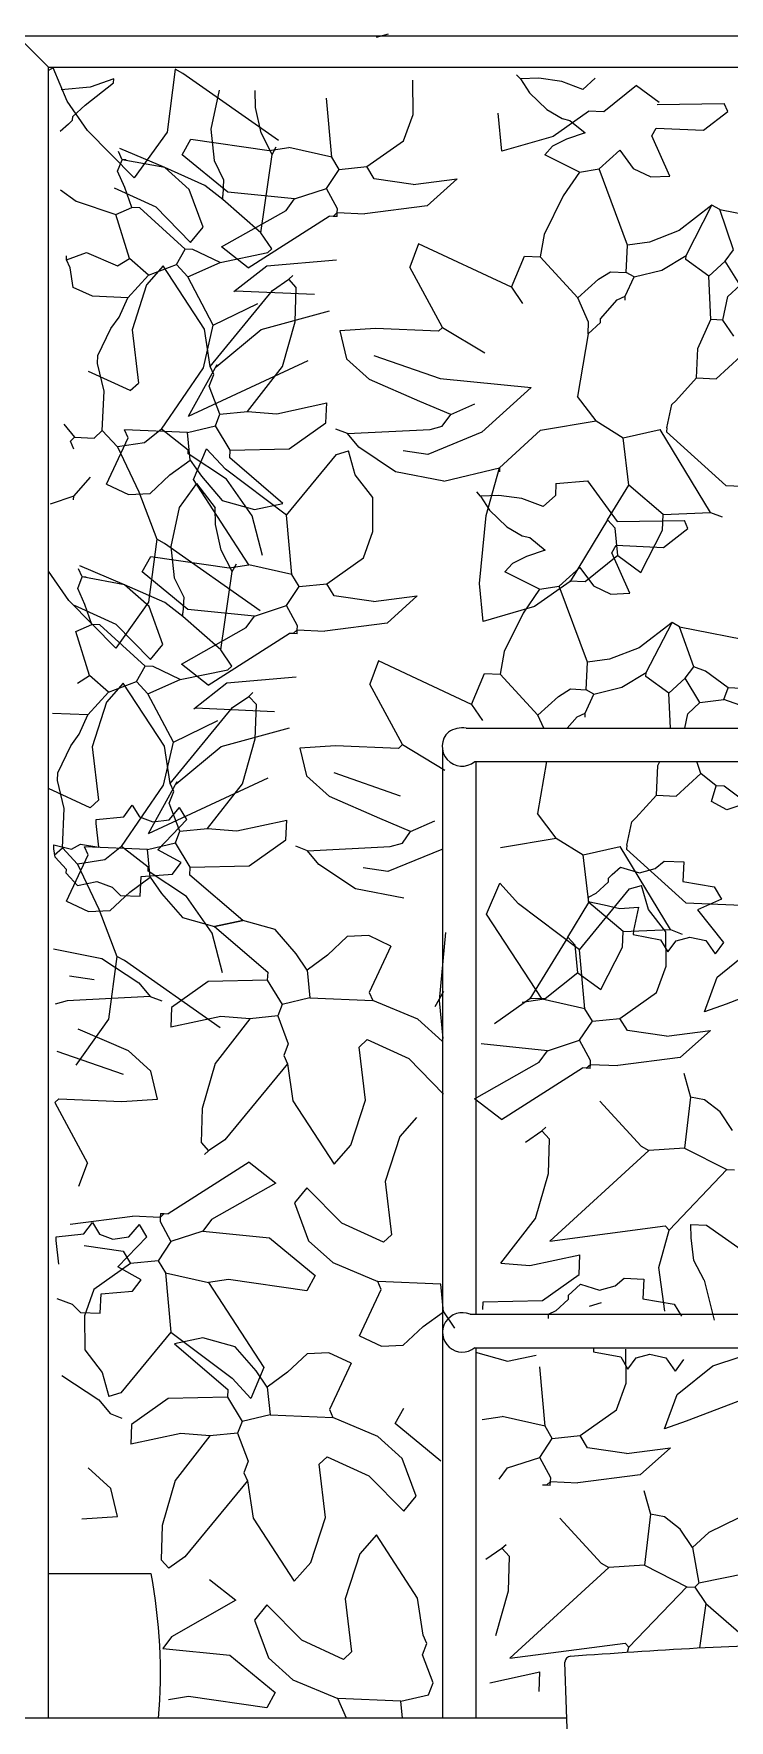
# Model space of a CAD drawing. Header units: centimetres. Extents: x 5667 to 17750, y 274 to 6203.
# Drawn here: x 5913.2 to 5969.6, y 5705.4 to 5842.3 of the extents above; entities that cross this region are included whole.
import ezdxf

# ---------------------------------------------------------------- set-up
doc = ezdxf.new("R2010")
doc.units = ezdxf.units.CM
doc.header["$MEASUREMENT"] = 0
for name, color, linetype, lineweight in [('A-DOOR-FULL', 4, 'Continuous', 9), ('A-FURN', 8, 'Continuous', 9), ('G-HEDGE', 104, 'Continuous', 9)]:
    doc.layers.add(name, color=color, linetype=linetype, lineweight=lineweight)

msp = doc.modelspace()

# ---------------------------------------------------------------- linework, layer by layer
at = {"layer": 'A-DOOR-FULL'}
for p, q in [((5827.72, 5842.1), (6027.72, 5842.1)), ((5914.38, 5839.55), (5911.83, 5842.1)), ((5914.38, 5705.57), (5914.38, 5839.55)), ((5914.38, 5839.55), (6025.17, 5839.55))]:
    msp.add_line(p, q, dxfattribs=at)
at = {"layer": 'A-FURN'}
for p, q in [((5948.24, 5785.91), (5993.63, 5785.91)), ((5943.09, 5784.58), (5946.52, 5782.51)), ((5946.32, 5784.22), (5946.32, 5705.57)), ((5948.95, 5783.2), (5993.63, 5783.2)), ((5949.02, 5783.2), (5949.02, 5738.36)), ((5948.56, 5738.36), (5993.63, 5738.36)), ((5948.95, 5735.64), (5993.63, 5735.64)), ((5949.02, 5735.64), (5949.02, 5705.57)), ((5956.72, 5696.52), (5956.26, 5710.11)), ((5956.41, 5705.57), (5907.26, 5705.57))]:
    msp.add_line(p, q, dxfattribs=at)
msp.add_lwpolyline([(5914.38, 5717.32), (5922.67, 5717.32, -0.06667), (5923.28, 5705.57)], format="xyb", dxfattribs=at)
for centre, radius, start, end in [((5947.9, 5784), 1.94, 79.6843, 124.328), ((5947.91, 5784.44), 1.61, 133.5381, 309.883), ((5947.93, 5736.88), 1.6, 66.7709, 309.3571), ((5956.76, 5710.11), 0.5, 94.0836, 180)]:
    msp.add_arc(centre, radius, start, end, dxfattribs=at)
msp.add_open_spline([(5956.72, 5710.61), (5963.57, 5711.09), (5977.26, 5712.05), (5990.95, 5711.09), (5997.79, 5710.61)], degree=3, dxfattribs=at)
at = {"layer": 'G-HEDGE'}
for p, q in [((5940.97, 5842), (5941.94, 5842.28)), ((5914.75, 5839.51), (5914.38, 5839.29)), ((5915.88, 5836.8), (5914.75, 5839.51)), ((5924.65, 5839.4), (5923.99, 5834.3)), ((5925.28, 5839.05), (5924.65, 5839.4)), ((5933.03, 5833.6), (5925.28, 5839.05)), ((5917.75, 5837.95), (5915.39, 5837.71)), ((5917.34, 5836.48), (5919.65, 5838.3)), ((5919.67, 5838.62), (5917.75, 5837.95)), ((5919.65, 5838.3), (5919.67, 5838.62)), ((5928.22, 5837.69), (5927.53, 5834.52)), ((5943.94, 5835.73), (5943.91, 5838.5)), ((5952.65, 5838.61), (5952.34, 5838.95)), ((5954.13, 5838.67), (5952.65, 5838.61)), ((5952.65, 5838.61), (5953.38, 5837.47)), ((5956, 5838.4), (5954.13, 5838.67)), ((5957.72, 5837.75), (5956, 5838.4)), ((5958.72, 5838.67), (5957.72, 5837.75)), ((5962.05, 5838.07), (5959.4, 5835.95)), ((5962.05, 5838.07), (5963.91, 5836.71)), ((5917.54, 5834.42), (5915.88, 5836.8)), ((5916.34, 5835.57), (5917.34, 5836.48)), ((5931.16, 5836.3), (5931.13, 5837.66)), ((5931.62, 5834.22), (5931.16, 5836.3)), ((5937.35, 5832.25), (5936.92, 5837.06)), ((5953.38, 5837.47), (5954.78, 5836.12)), ((5963.74, 5836.53), (5969.18, 5836.61)), ((5969.47, 5835.96), (5969.18, 5836.61)), ((5915.99, 5834.94), (5915.32, 5834.33)), ((5915.99, 5834.94), (5916.32, 5835.25)), ((5916.32, 5835.25), (5916.34, 5835.57)), ((5943.16, 5833.59), (5943.94, 5835.73)), ((5951.13, 5832.74), (5950.83, 5835.83)), ((5954.78, 5836.12), (5956.04, 5835.39)), ((5958.17, 5835.97), (5955.29, 5833.94)), ((5956.04, 5835.39), (5956.66, 5835.24)), ((5956.66, 5835.24), (5957.89, 5834.23)), ((5959.4, 5835.95), (5958.13, 5836)), ((5967.49, 5834.45), (5969.47, 5835.96)), ((5921.33, 5830.57), (5917.54, 5834.42)), ((5923.99, 5834.3), (5921.33, 5830.57)), ((5925.21, 5832.46), (5925.91, 5833.71)), ((5925.91, 5833.71), (5932.26, 5832.79)), ((5927.53, 5834.52), (5927.81, 5831.99)), ((5932.5, 5832.48), (5931.62, 5834.22)), ((5940.19, 5831.49), (5943.16, 5833.59)), ((5955.29, 5833.94), (5951.13, 5832.74)), ((5956.38, 5833.71), (5955.24, 5833.15)), ((5957.89, 5834.23), (5956.38, 5833.71)), ((5963.31, 5833.99), (5963.66, 5834.62)), ((5964.77, 5830.73), (5963.31, 5833.99)), ((5963.66, 5834.62), (5967.49, 5834.45)), ((5920.34, 5832.05), (5920.05, 5832.71)), ((5923.8, 5831.42), (5920.15, 5832.95)), ((5928.92, 5829.42), (5925.21, 5832.46)), ((5931.59, 5826.13), (5932.5, 5832.48)), ((5932.26, 5832.79), (5933.87, 5833.04)), ((5932.5, 5832.48), (5932.85, 5833.11)), ((5937.35, 5832.25), (5933.87, 5833.04)), ((5937.95, 5831.26), (5937.35, 5832.25)), ((5955.24, 5833.15), (5954.62, 5832.45)), ((5957.43, 5831.05), (5954.62, 5832.45)), ((5959.04, 5831.3), (5960.71, 5832.83)), ((5960.71, 5832.83), (5961.8, 5831.33)), ((5919.98, 5831.11), (5920.34, 5832.05)), ((5920.56, 5829.81), (5919.98, 5831.11)), ((5920.66, 5832.04), (5920.34, 5832.05)), ((5923.8, 5831.42), (5920.34, 5832.05)), ((5925.77, 5829.64), (5923.8, 5831.42)), ((5927.06, 5829.96), (5923.8, 5831.42)), ((5927.81, 5831.99), (5928.58, 5830.42)), ((5936.92, 5829.71), (5937.95, 5831.26)), ((5937.95, 5831.26), (5940.19, 5831.49)), ((5940.79, 5830.5), (5940.19, 5831.49)), ((5957.43, 5831.05), (5956.12, 5829.11)), ((5957.43, 5831.05), (5959.04, 5831.3)), ((5961.33, 5825.13), (5959.04, 5831.3)), ((5961.8, 5831.33), (5963.23, 5830.65)), ((5915.36, 5829.61), (5916.63, 5828.7)), ((5919.69, 5829.77), (5923.07, 5828.22)), ((5921.13, 5828.18), (5920.56, 5829.81)), ((5926.91, 5826.58), (5925.77, 5829.64)), ((5928.51, 5828.82), (5927.06, 5829.96)), ((5928.58, 5830.42), (5928.52, 5829.14)), ((5934.32, 5828.87), (5936.92, 5829.71)), ((5937.81, 5828.07), (5936.92, 5829.71)), ((5943.96, 5830.04), (5940.79, 5830.5)), ((5943.96, 5830.04), (5947.52, 5830.5)), ((5947.52, 5830.5), (5945.08, 5828.3)), ((5963.23, 5830.65), (5964.77, 5830.73)), ((5916.63, 5828.7), (5919.83, 5827.6)), ((5919.83, 5827.6), (5921.13, 5828.18)), ((5921.77, 5828.16), (5921.13, 5828.18)), ((5925.46, 5824.8), (5921.77, 5828.16)), ((5923.07, 5828.22), (5925.89, 5825.34)), ((5928.51, 5828.82), (5928.52, 5829.14)), ((5931.59, 5826.13), (5928.51, 5828.82)), ((5934.32, 5828.87), (5928.92, 5829.42)), ((5933.65, 5827.94), (5934.32, 5828.87)), ((5945.08, 5828.3), (5940.03, 5827.66)), ((5956.12, 5829.11), (5954.58, 5825.98)), ((5968.18, 5828.35), (5965.51, 5826.3)), ((5966.09, 5824.28), (5968.18, 5828.35)), ((5968.81, 5828), (5968.18, 5828.35)), ((5920.95, 5824.04), (5919.83, 5827.6)), ((5928.4, 5824.97), (5933.65, 5827.94)), ((5930.57, 5823.28), (5937.14, 5827.46)), ((5937.46, 5827.45), (5937.14, 5827.46)), ((5937.46, 5827.45), (5937.79, 5827.76)), ((5937.78, 5827.44), (5937.46, 5827.45)), ((5937.78, 5827.44), (5937.79, 5827.76)), ((5937.79, 5827.76), (5937.81, 5828.07)), ((5937.79, 5827.76), (5940.03, 5827.66)), ((5968.81, 5828), (5975.14, 5826.77)), ((5969.94, 5824.75), (5968.81, 5828)), ((5925.89, 5825.34), (5926.91, 5826.58)), ((5932.49, 5824.81), (5931.59, 5826.13)), ((5954.58, 5825.98), (5954.26, 5824.16)), ((5963.12, 5825.36), (5961.33, 5825.13)), ((5965.51, 5826.3), (5963.12, 5825.36)), ((5915.83, 5823.94), (5917.45, 5824.51)), ((5915.83, 5823.94), (5915.84, 5824.26)), ((5917.45, 5824.51), (5919.96, 5823.44)), ((5919.96, 5823.44), (5920.95, 5824.04)), ((5922.49, 5822.69), (5920.95, 5824.04)), ((5924.76, 5823.55), (5925.46, 5824.8)), ((5926.09, 5824.77), (5925.46, 5824.8)), ((5928.29, 5823.72), (5926.09, 5824.77)), ((5928.29, 5823.72), (5932.16, 5824.51)), ((5930.57, 5823.28), (5928.4, 5824.97)), ((5932.16, 5824.51), (5932.49, 5824.81)), ((5944.39, 5825.23), (5943.67, 5823.34)), ((5951.91, 5821.71), (5944.39, 5825.23)), ((5951.91, 5821.71), (5952.98, 5824.22)), ((5952.98, 5824.22), (5954.26, 5824.16)), ((5957.31, 5820.83), (5954.26, 5824.16)), ((5961.23, 5822.9), (5961.33, 5825.13)), ((5964.12, 5823.09), (5966.09, 5824.28)), ((5966.07, 5823.96), (5966.09, 5824.28)), ((5969.26, 5823.83), (5969.94, 5824.75)), ((5916.12, 5823.29), (5915.83, 5823.94)), ((5916.37, 5821.68), (5916.12, 5823.29)), ((5920.81, 5820.85), (5922.49, 5822.69)), ((5923.68, 5823.43), (5922.33, 5821.89)), ((5922.49, 5822.69), (5924.76, 5823.55)), ((5927.02, 5818.3), (5923.68, 5823.43)), ((5925.68, 5822.55), (5924.76, 5823.55)), ((5925.68, 5822.55), (5928.29, 5823.72)), ((5932.07, 5823.41), (5929.41, 5821.32)), ((5937.72, 5823.9), (5932.07, 5823.41)), ((5933.86, 5822.35), (5934.19, 5822.65)), ((5946.33, 5818.43), (5943.67, 5823.34)), ((5958.97, 5822.36), (5959.96, 5822.95)), ((5959.96, 5822.95), (5961.23, 5822.9)), ((5961.86, 5822.55), (5961.23, 5822.9)), ((5961.86, 5822.55), (5964.12, 5823.09)), ((5967.93, 5822.61), (5966.07, 5823.96)), ((5967.93, 5822.61), (5969.26, 5823.83)), ((5968.1, 5819.08), (5967.93, 5822.61)), ((5970.46, 5821.86), (5969.26, 5823.83)), ((5917.94, 5820.97), (5916.37, 5821.68)), ((5922.33, 5821.89), (5921.15, 5818.25)), ((5927.74, 5818.63), (5925.68, 5822.55)), ((5927.48, 5815.28), (5932.54, 5821.45)), ((5929.51, 5821.41), (5935.95, 5821.13)), ((5932.54, 5821.45), (5933.86, 5822.35)), ((5934.47, 5821.68), (5933.86, 5822.35)), ((5934.39, 5818.9), (5934.47, 5821.68)), ((5951.91, 5821.71), (5952.81, 5820.39)), ((5957.31, 5820.83), (5958.97, 5822.36)), ((5961.15, 5820.98), (5961.86, 5822.55)), ((5969.46, 5820.94), (5970.46, 5821.86)), ((5920.81, 5820.85), (5917.94, 5820.97)), ((5920.1, 5819.28), (5920.81, 5820.85)), ((5927.74, 5818.63), (5931.34, 5820.39)), ((5958.18, 5818.88), (5957.31, 5820.83)), ((5959.15, 5819.15), (5960.5, 5820.69)), ((5960.5, 5820.69), (5961.15, 5820.98)), ((5961.14, 5820.66), (5961.15, 5820.98)), ((5969.05, 5819.04), (5969.46, 5820.94)), ((5919.42, 5818.35), (5920.1, 5819.28)), ((5926.95, 5815.15), (5927.74, 5818.63)), ((5931.61, 5818.28), (5937.17, 5819.8)), ((5933.35, 5815.26), (5934.39, 5818.9)), ((5958.14, 5817.92), (5958.18, 5818.88)), ((5958.14, 5817.92), (5959.14, 5818.83)), ((5959.14, 5818.83), (5959.15, 5819.15)), ((5967.03, 5816.74), (5968.1, 5819.08)), ((5969.05, 5819.04), (5968.1, 5819.08)), ((5969.96, 5817.72), (5969.05, 5819.04)), ((5918.37, 5816.16), (5919.42, 5818.35)), ((5921.15, 5818.25), (5921.67, 5813.93)), ((5927.48, 5815.28), (5927.02, 5818.3)), ((5927.97, 5815.25), (5931.61, 5818.28)), ((5940.9, 5818.35), (5938.01, 5818.16)), ((5938.01, 5818.16), (5938.55, 5815.9)), ((5946, 5818.13), (5940.9, 5818.35)), ((5946.33, 5818.43), (5946, 5818.13)), ((5946.33, 5818.43), (5949.76, 5816.37)), ((5958.14, 5817.92), (5957.28, 5812.84)), ((5918.34, 5815.52), (5918.37, 5816.16)), ((5940.4, 5814.22), (5938.55, 5815.9)), ((5940.75, 5816.17), (5946.13, 5814.3)), ((5966.93, 5814.34), (5967.03, 5816.74)), ((5968.53, 5814.27), (5970.52, 5816.1)), ((5921, 5813.32), (5917.62, 5814.87)), ((5918.88, 5813.26), (5918.34, 5815.52)), ((5923.54, 5810.18), (5926.95, 5815.15)), ((5935.4, 5815.72), (5925.7, 5811.2)), ((5928.03, 5815.4), (5925.7, 5811.2)), ((5927.41, 5813.68), (5927.77, 5814.62)), ((5927.77, 5814.62), (5927.48, 5815.28)), ((5930.52, 5811.63), (5933.35, 5815.26)), ((5918.74, 5810.07), (5918.88, 5813.26)), ((5921, 5813.32), (5921.67, 5813.93)), ((5928.27, 5811.41), (5927.41, 5813.68)), ((5944.48, 5812.44), (5940.4, 5814.22)), ((5946.13, 5814.3), (5953.51, 5813.57)), ((5953.51, 5813.57), (5949.52, 5809.93)), ((5965.25, 5812.49), (5966.93, 5814.34)), ((5966.93, 5814.34), (5968.53, 5814.27)), ((5932.89, 5811.43), (5936.94, 5812.31)), ((5936.87, 5810.71), (5936.94, 5812.31)), ((5946.99, 5811.37), (5944.48, 5812.44)), ((5946.99, 5811.37), (5948.94, 5812.25)), ((5958.79, 5810.86), (5957.28, 5812.84)), ((5964.52, 5810.29), (5964.92, 5812.19)), ((5964.92, 5812.19), (5965.25, 5812.49)), ((5915.63, 5810.59), (5916.48, 5809.53)), ((5925.65, 5809.92), (5927.91, 5810.46)), ((5927.91, 5810.46), (5928.27, 5811.41)), ((5929.1, 5808.49), (5927.91, 5810.46)), ((5928.27, 5811.41), (5930.51, 5811.63)), ((5930.52, 5811.63), (5932.89, 5811.43)), ((5933.9, 5808.6), (5936.87, 5810.71)), ((5945.34, 5810.17), (5946.31, 5810.44)), ((5946.31, 5810.44), (5946.99, 5811.37)), ((5954.28, 5810.1), (5958.79, 5810.86)), ((5958.79, 5810.86), (5960.97, 5809.49)), ((5964.52, 5810.29), (5964.5, 5809.97)), ((5916.15, 5809.22), (5916.48, 5809.53)), ((5916.44, 5808.57), (5916.15, 5809.22)), ((5916.48, 5809.53), (5918.08, 5809.46)), ((5918.08, 5809.46), (5918.74, 5810.07)), ((5919.96, 5808.74), (5918.74, 5810.07)), ((5919.07, 5805.73), (5920.83, 5809.49)), ((5922.17, 5809.07), (5919.96, 5808.74)), ((5920.83, 5809.49), (5920.54, 5810.14)), ((5925.65, 5809.92), (5920.54, 5810.14)), ((5923.54, 5810.18), (5922.17, 5809.07)), ((5925.7, 5808.49), (5923.54, 5810.18)), ((5925.87, 5807.67), (5925.65, 5809.92)), ((5938.61, 5809.82), (5937.67, 5810.18)), ((5938.61, 5809.82), (5945.34, 5810.17)), ((5939.53, 5808.71), (5938.61, 5809.82)), ((5949.52, 5809.93), (5945.15, 5808.14)), ((5950.95, 5807.05), (5954.28, 5810.1)), ((5960.97, 5809.49), (5963.97, 5810.17)), ((5961.44, 5805.63), (5960.97, 5809.49)), ((5968.05, 5803.42), (5963.97, 5810.17)), ((5964.5, 5809.97), (5969.3, 5805.61)), ((5919.96, 5808.74), (5921.7, 5805.09)), ((5924.22, 5806.47), (5925.87, 5807.67)), ((5925.69, 5808.17), (5925.7, 5808.49)), ((5928.8, 5806.12), (5925.69, 5808.17)), ((5925.87, 5807.67), (5926.77, 5806.36)), ((5926.13, 5806.09), (5927.2, 5808.6)), ((5928.73, 5806.94), (5927.2, 5808.6)), ((5929.07, 5807.85), (5929.1, 5808.49)), ((5933.38, 5804.15), (5929.07, 5807.85)), ((5929.1, 5808.49), (5933.9, 5808.6)), ((5933.68, 5803.21), (5937.73, 5808.14)), ((5937.73, 5808.14), (5938.7, 5808.42)), ((5939.25, 5806.48), (5938.7, 5808.42)), ((5942.52, 5806.73), (5939.53, 5808.71)), ((5945.15, 5808.14), (5943.14, 5808.43)), ((5916.43, 5804.76), (5917.77, 5806.3)), ((5922.62, 5804.96), (5924.22, 5806.47)), ((5926.77, 5806.36), (5928.47, 5804.4)), ((5933.68, 5803.21), (5928.73, 5806.94)), ((5940.67, 5804.65), (5939.25, 5806.48)), ((5946.43, 5805.96), (5942.52, 5806.73)), ((5946.43, 5805.96), (5950.95, 5807.05)), ((5949.86, 5803.19), (5950.95, 5807.05)), ((5950.95, 5807.05), (5950.94, 5806.73)), ((5919.07, 5805.73), (5920.86, 5804.88)), ((5920.86, 5804.88), (5922.62, 5804.96)), ((5921.7, 5805.09), (5923.15, 5801.25)), ((5926.38, 5805.78), (5924.98, 5803.83)), ((5930.63, 5799.18), (5926.13, 5806.09)), ((5926.38, 5805.78), (5927.89, 5803.8)), ((5930.9, 5803.15), (5928.8, 5806.12)), ((5949.41, 5804.76), (5949.1, 5805.09)), ((5950.89, 5804.81), (5949.41, 5804.76)), ((5952.76, 5804.55), (5950.89, 5804.81)), ((5955.48, 5804.81), (5954.48, 5803.9)), ((5955.52, 5805.77), (5955.48, 5804.81)), ((5955.52, 5805.77), (5958.09, 5805.98)), ((5958.09, 5805.98), (5960.5, 5802.68)), ((5959.72, 5802.83), (5961.44, 5805.63)), ((5964.21, 5803.27), (5961.44, 5805.63)), ((5969.3, 5805.61), (5979.64, 5805.16)), ((5916.43, 5804.76), (5914.51, 5804.09)), ((5916.41, 5804.44), (5916.43, 5804.76)), ((5924.98, 5803.83), (5924.29, 5800.66)), ((5927.92, 5802.45), (5927.89, 5803.8)), ((5928.47, 5804.4), (5931.08, 5803.67)), ((5931.08, 5803.67), (5933.38, 5804.15)), ((5940.69, 5801.88), (5940.67, 5804.65)), ((5949.41, 5804.76), (5950.13, 5803.62)), ((5950.13, 5803.62), (5951.54, 5802.26)), ((5954.48, 5803.9), (5952.76, 5804.55)), ((5928.37, 5800.37), (5927.92, 5802.45)), ((5931.72, 5799.92), (5930.9, 5803.15)), ((5934.11, 5798.39), (5933.68, 5803.21)), ((5949.32, 5797.67), (5949.86, 5803.19)), ((5951.54, 5802.26), (5952.8, 5801.53)), ((5959.72, 5802.83), (5956.67, 5797.81)), ((5960.33, 5802.16), (5959.72, 5802.83)), ((5960.55, 5799.92), (5960.33, 5802.16)), ((5960.5, 5802.68), (5965.94, 5802.76)), ((5964.16, 5801.99), (5964.21, 5803.27)), ((5964.21, 5803.27), (5968.05, 5803.42)), ((5964.25, 5800.59), (5966.23, 5802.11)), ((5966.23, 5802.11), (5965.94, 5802.76)), ((5968.05, 5803.42), (5969, 5803.06)), ((5923.15, 5801.25), (5922.49, 5796.14)), ((5923.77, 5800.9), (5923.15, 5801.25)), ((5931.53, 5795.45), (5923.77, 5800.9)), ((5939.92, 5799.74), (5940.69, 5801.88)), ((5952.8, 5801.53), (5953.42, 5801.39)), ((5953.42, 5801.39), (5954.65, 5800.37)), ((5960.07, 5800.14), (5960.42, 5800.76)), ((5960.42, 5800.76), (5964.25, 5800.59)), ((5962.41, 5798.55), (5964.16, 5801.99)), ((5921.97, 5798.6), (5922.67, 5799.85)), ((5922.67, 5799.85), (5929.02, 5798.93)), ((5924.29, 5800.66), (5924.56, 5798.13)), ((5929.26, 5798.63), (5928.37, 5800.37)), ((5936.95, 5797.63), (5939.92, 5799.74)), ((5953.14, 5799.86), (5952, 5799.29)), ((5954.65, 5800.37), (5953.14, 5799.86)), ((5960.55, 5799.92), (5957.9, 5797.79)), ((5961.53, 5796.88), (5960.07, 5800.14)), ((5960.55, 5799.92), (5962.41, 5798.55)), ((5916.03, 5796.27), (5914.38, 5798.65)), ((5916.74, 5797.25), (5917.1, 5798.2)), ((5917.1, 5798.2), (5916.81, 5798.85)), ((5920.55, 5797.56), (5916.91, 5799.09)), ((5917.42, 5798.18), (5917.1, 5798.2)), ((5920.55, 5797.56), (5917.1, 5798.2)), ((5925.67, 5795.56), (5921.97, 5798.6)), ((5924.56, 5798.13), (5925.34, 5796.56)), ((5928.35, 5792.27), (5929.26, 5798.63)), ((5929.02, 5798.93), (5930.63, 5799.18)), ((5929.26, 5798.63), (5929.61, 5799.25)), ((5934.11, 5798.39), (5930.63, 5799.18)), ((5934.7, 5797.41), (5934.11, 5798.39)), ((5952, 5799.29), (5951.38, 5798.6)), ((5954.19, 5797.2), (5951.38, 5798.6)), ((5955.8, 5797.45), (5957.47, 5798.97)), ((5957.47, 5798.97), (5958.56, 5797.47)), ((5917.32, 5795.95), (5916.74, 5797.25)), ((5922.53, 5795.79), (5920.55, 5797.56)), ((5923.82, 5796.11), (5920.55, 5797.56)), ((5933.68, 5795.86), (5934.7, 5797.41)), ((5934.7, 5797.41), (5936.95, 5797.63)), ((5937.55, 5796.65), (5936.95, 5797.63)), ((5940.72, 5796.19), (5937.55, 5796.65)), ((5940.72, 5796.19), (5944.28, 5796.65)), ((5944.28, 5796.65), (5941.84, 5794.45)), ((5949.63, 5794.58), (5949.32, 5797.67)), ((5954.19, 5797.2), (5952.88, 5795.26)), ((5956.67, 5797.81), (5953.79, 5795.79)), ((5954.19, 5797.2), (5955.8, 5797.45)), ((5958.09, 5791.27), (5955.8, 5797.45)), ((5957.9, 5797.79), (5956.62, 5797.85)), ((5958.56, 5797.47), (5959.99, 5796.79)), ((5959.99, 5796.79), (5961.53, 5796.88)), ((5919.83, 5792.41), (5916.03, 5796.27)), ((5916.45, 5795.91), (5919.83, 5794.37)), ((5917.89, 5794.33), (5917.32, 5795.95)), ((5922.49, 5796.14), (5919.83, 5792.41)), ((5923.66, 5792.72), (5922.53, 5795.79)), ((5925.27, 5794.97), (5923.82, 5796.11)), ((5925.27, 5794.97), (5925.28, 5795.28)), ((5925.34, 5796.56), (5925.28, 5795.28)), ((5931.08, 5795.01), (5925.67, 5795.56)), ((5931.08, 5795.01), (5933.68, 5795.86)), ((5934.57, 5794.22), (5933.68, 5795.86)), ((5953.79, 5795.79), (5949.63, 5794.58)), ((5952.88, 5795.26), (5951.34, 5792.13)), ((5916.58, 5793.75), (5917.89, 5794.33)), ((5918.53, 5794.3), (5917.89, 5794.33)), ((5922.22, 5790.94), (5918.53, 5794.3)), ((5919.83, 5794.37), (5922.65, 5791.49)), ((5925.16, 5791.11), (5930.4, 5794.08)), ((5928.35, 5792.27), (5925.27, 5794.97)), ((5930.4, 5794.08), (5931.08, 5795.01)), ((5934.22, 5793.59), (5934.55, 5793.9)), ((5934.54, 5793.58), (5934.55, 5793.9)), ((5934.55, 5793.9), (5934.57, 5794.22)), ((5934.55, 5793.9), (5936.78, 5793.8)), ((5941.84, 5794.45), (5936.78, 5793.8)), ((5964.94, 5794.49), (5962.27, 5792.45)), ((5962.85, 5790.43), (5964.94, 5794.49)), ((5965.56, 5794.14), (5964.94, 5794.49)), ((5965.56, 5794.14), (5971.9, 5792.91)), ((5966.7, 5790.9), (5965.56, 5794.14)), ((5917.71, 5790.18), (5916.58, 5793.75)), ((5922.65, 5791.49), (5923.66, 5792.72)), ((5927.32, 5789.42), (5933.9, 5793.61)), ((5934.22, 5793.59), (5933.9, 5793.61)), ((5934.54, 5793.58), (5934.22, 5793.59)), ((5929.25, 5790.96), (5928.35, 5792.27)), ((5941.15, 5791.37), (5940.43, 5789.49)), ((5948.67, 5787.85), (5941.15, 5791.37)), ((5951.34, 5792.13), (5951.01, 5790.31)), ((5957.99, 5789.04), (5958.09, 5791.27)), ((5959.88, 5791.51), (5958.09, 5791.27)), ((5962.27, 5792.45), (5959.88, 5791.51)), ((5916.72, 5789.58), (5917.71, 5790.18)), ((5919.25, 5788.84), (5917.71, 5790.18)), ((5921.52, 5789.7), (5922.22, 5790.94)), ((5922.85, 5790.92), (5922.22, 5790.94)), ((5922.44, 5788.7), (5925.04, 5789.86)), ((5925.04, 5789.86), (5922.85, 5790.92)), ((5925.04, 5789.86), (5928.91, 5790.65)), ((5927.32, 5789.42), (5925.16, 5791.11)), ((5934.47, 5790.05), (5928.83, 5789.56)), ((5928.91, 5790.65), (5929.25, 5790.96)), ((5948.67, 5787.85), (5949.74, 5790.36)), ((5949.74, 5790.36), (5951.01, 5790.31)), ((5954.07, 5786.98), (5951.01, 5790.31)), ((5960.88, 5789.24), (5962.85, 5790.43)), ((5962.83, 5790.11), (5962.85, 5790.43)), ((5964.69, 5788.75), (5962.83, 5790.11)), ((5964.69, 5788.75), (5966.02, 5789.97)), ((5966.02, 5789.97), (5966.7, 5790.9)), ((5967.21, 5788), (5966.02, 5789.97)), ((5967.65, 5790.54), (5966.7, 5790.9)), ((5969.5, 5789.18), (5967.65, 5790.54)), ((5917.57, 5786.99), (5919.25, 5788.84)), ((5920.44, 5789.58), (5919.09, 5788.04)), ((5919.25, 5788.84), (5921.52, 5789.7)), ((5923.78, 5784.45), (5920.44, 5789.58)), ((5922.44, 5788.7), (5921.52, 5789.7)), ((5924.5, 5784.77), (5922.44, 5788.7)), ((5928.83, 5789.56), (5926.16, 5787.47)), ((5929.3, 5787.59), (5930.62, 5788.49)), ((5930.62, 5788.49), (5930.95, 5788.8)), ((5931.23, 5787.83), (5930.62, 5788.49)), ((5943.09, 5784.58), (5940.43, 5789.49)), ((5954.07, 5786.98), (5955.73, 5788.5)), ((5955.73, 5788.5), (5956.71, 5789.1)), ((5956.71, 5789.1), (5957.99, 5789.04)), ((5957.91, 5787.13), (5958.61, 5788.69)), ((5958.61, 5788.69), (5957.99, 5789.04)), ((5958.61, 5788.69), (5960.88, 5789.24)), ((5964.82, 5785.91), (5964.69, 5788.75)), ((5969.14, 5788.24), (5969.5, 5789.18)), ((5971.1, 5789.11), (5969.5, 5789.18)), ((5917.57, 5786.99), (5914.7, 5787.12)), ((5919.09, 5788.04), (5917.91, 5784.39)), ((5924.24, 5781.42), (5929.3, 5787.59)), ((5926.27, 5787.56), (5932.71, 5787.28)), ((5931.14, 5785.05), (5931.23, 5787.83)), ((5948.67, 5787.85), (5949.57, 5786.53)), ((5957.26, 5786.84), (5957.91, 5787.13)), ((5957.89, 5786.81), (5957.91, 5787.13)), ((5965.97, 5785.91), (5966.22, 5787.09)), ((5966.22, 5787.09), (5967.21, 5788)), ((5967.21, 5788), (5969.14, 5788.24)), ((5972.29, 5787.14), (5969.14, 5788.24)), ((5916.86, 5785.42), (5917.57, 5786.99)), ((5924.5, 5784.77), (5928.1, 5786.53)), ((5928.37, 5784.43), (5933.93, 5785.94)), ((5954.54, 5785.91), (5954.07, 5786.98)), ((5956.45, 5785.91), (5957.26, 5786.84)), ((5915.13, 5782.3), (5916.18, 5784.49)), ((5916.18, 5784.49), (5916.86, 5785.42)), ((5917.91, 5784.39), (5918.43, 5780.07)), ((5923.71, 5781.29), (5924.5, 5784.77)), ((5924.24, 5781.42), (5923.78, 5784.45)), ((5924.73, 5781.39), (5928.37, 5784.43)), ((5930.11, 5781.4), (5931.14, 5785.05)), ((5937.66, 5784.49), (5934.77, 5784.3)), ((5934.77, 5784.3), (5935.31, 5782.04)), ((5942.76, 5784.27), (5937.66, 5784.49)), ((5943.09, 5784.58), (5942.76, 5784.27)), ((5954.75, 5783.2), (5954.04, 5778.99)), ((5963.79, 5782.88), (5963.94, 5783.2)), ((5967.28, 5782.24), (5966.95, 5783.2)), ((5915.1, 5781.67), (5915.13, 5782.3)), ((5915.64, 5779.4), (5915.1, 5781.67)), ((5932.16, 5781.87), (5922.46, 5777.35)), ((5924.79, 5781.55), (5922.46, 5777.35)), ((5937.16, 5780.36), (5935.31, 5782.04)), ((5937.51, 5782.31), (5942.89, 5780.44)), ((5963.69, 5780.48), (5963.79, 5782.88)), ((5965.29, 5780.41), (5967.28, 5782.24)), ((5968.52, 5781.23), (5967.28, 5782.24)), ((5917.76, 5779.46), (5914.38, 5781.01)), ((5920.3, 5776.32), (5923.71, 5781.29)), ((5924.17, 5779.82), (5924.53, 5780.77)), ((5924.53, 5780.77), (5924.24, 5781.42)), ((5927.27, 5777.77), (5930.11, 5781.4)), ((5941.24, 5778.59), (5937.16, 5780.36)), ((5962.01, 5778.64), (5963.69, 5780.48)), ((5963.69, 5780.48), (5965.29, 5780.41)), ((5968.14, 5779.97), (5968.52, 5781.23)), ((5969.16, 5781.2), (5968.52, 5781.23)), ((5971.01, 5779.84), (5969.16, 5781.2)), ((5915.5, 5776.21), (5915.64, 5779.4)), ((5917.76, 5779.46), (5918.43, 5780.07)), ((5920.49, 5778.73), (5921.17, 5779.66)), ((5921.17, 5779.66), (5921.75, 5778.71)), ((5924.15, 5778.49), (5925, 5779.49)), ((5925.03, 5777.55), (5924.17, 5779.82)), ((5925.59, 5778.51), (5925, 5779.49)), ((5955.55, 5777), (5954.04, 5778.99)), ((5969.39, 5779.28), (5968.14, 5779.97)), ((5971.01, 5779.84), (5969.39, 5779.28)), ((5918.23, 5778.19), (5918.24, 5778.51)), ((5918.46, 5776.26), (5918.23, 5778.19)), ((5918.24, 5778.51), (5920.49, 5778.73)), ((5921.75, 5778.71), (5922.83, 5778.31)), ((5922.83, 5778.31), (5924.15, 5778.49)), ((5923.25, 5776.05), (5925.59, 5778.51)), ((5924.67, 5776.61), (5925.03, 5777.55)), ((5925.03, 5777.55), (5927.27, 5777.77)), ((5927.27, 5777.77), (5929.64, 5777.58)), ((5929.64, 5777.58), (5933.7, 5778.45)), ((5933.63, 5776.86), (5933.7, 5778.45)), ((5943.74, 5777.52), (5941.24, 5778.59)), ((5943.07, 5776.59), (5943.74, 5777.52)), ((5943.74, 5777.52), (5945.7, 5778.39)), ((5961.28, 5776.43), (5961.68, 5778.33)), ((5961.68, 5778.33), (5962.01, 5778.64)), ((5914.81, 5776.12), (5914.82, 5776.44)), ((5914.91, 5775.46), (5914.81, 5776.12)), ((5914.82, 5776.44), (5916.25, 5776.1)), ((5914.83, 5775.6), (5915.5, 5776.21)), ((5916.72, 5774.88), (5915.5, 5776.21)), ((5916.25, 5776.1), (5916.96, 5776.51)), ((5916.96, 5776.51), (5918.46, 5776.26)), ((5917.59, 5775.64), (5917.3, 5776.29)), ((5922.41, 5776.07), (5917.3, 5776.29)), ((5920.3, 5776.32), (5918.93, 5775.22)), ((5922.46, 5774.63), (5920.3, 5776.32)), ((5922.41, 5776.07), (5924.67, 5776.61)), ((5925.86, 5774.64), (5924.67, 5776.61)), ((5930.66, 5774.75), (5933.63, 5776.86)), ((5935.37, 5775.96), (5934.42, 5776.33)), ((5935.37, 5775.96), (5942.09, 5776.31)), ((5946.27, 5776.07), (5941.9, 5774.29)), ((5942.09, 5776.31), (5943.07, 5776.59)), ((5951.04, 5776.24), (5955.55, 5777)), ((5955.55, 5777), (5957.73, 5775.63)), ((5957.73, 5775.63), (5960.73, 5776.31)), ((5964.81, 5769.57), (5960.73, 5776.31)), ((5961.28, 5776.43), (5961.26, 5776.11)), ((5961.26, 5776.11), (5966.06, 5771.75)), ((5915.83, 5774.46), (5914.91, 5775.46)), ((5915.83, 5771.88), (5917.59, 5775.64)), ((5918.93, 5775.22), (5916.72, 5774.88)), ((5916.72, 5774.88), (5918.46, 5771.24)), ((5922.63, 5773.82), (5922.41, 5776.07)), ((5925.12, 5775.01), (5923.25, 5776.05)), ((5924.44, 5774.08), (5925.12, 5775.01)), ((5925.86, 5774.64), (5930.66, 5774.75)), ((5936.29, 5774.85), (5935.37, 5775.96)), ((5939.28, 5772.88), (5936.29, 5774.85)), ((5958.2, 5771.77), (5957.73, 5775.63)), ((5963.57, 5774.52), (5964.3, 5775.13)), ((5964.3, 5775.13), (5965.89, 5775.06)), ((5965.89, 5775.06), (5965.82, 5773.47)), ((5915.82, 5774.14), (5915.83, 5774.46)), ((5916.12, 5773.81), (5915.82, 5774.14)), ((5916.12, 5773.81), (5916.73, 5773.14)), ((5916.73, 5773.14), (5918.3, 5773.48)), ((5918.3, 5773.48), (5919.54, 5773.02)), ((5920.98, 5772.61), (5922.63, 5773.82)), ((5921.81, 5772.28), (5921.88, 5773.88)), ((5921.88, 5773.88), (5924.44, 5774.08)), ((5922.45, 5774.31), (5922.46, 5774.63)), ((5925.56, 5772.26), (5922.45, 5774.31)), ((5922.63, 5773.82), (5923.53, 5772.5)), ((5925.83, 5774), (5925.86, 5774.64)), ((5930.14, 5770.3), (5925.83, 5774)), ((5941.9, 5774.29), (5939.9, 5774.58)), ((5949.9, 5770.82), (5950.97, 5773.34)), ((5952.5, 5771.67), (5950.97, 5773.34)), ((5959.75, 5773.41), (5958.75, 5772.5)), ((5959.76, 5773.73), (5959.75, 5773.41)), ((5960.09, 5774.04), (5959.76, 5773.73)), ((5960.09, 5774.04), (5960.76, 5774.65)), ((5960.76, 5774.65), (5962.3, 5774.18)), ((5962.3, 5774.18), (5963.57, 5774.52)), ((5965.82, 5773.47), (5968.36, 5773.04)), ((5919.38, 5771.11), (5920.98, 5772.61)), ((5919.54, 5773.02), (5920.21, 5772.35)), ((5920.21, 5772.35), (5921.81, 5772.28)), ((5923.53, 5772.5), (5925.23, 5770.54)), ((5927.66, 5769.29), (5925.56, 5772.26)), ((5943.19, 5772.11), (5939.28, 5772.88)), ((5957.45, 5767.94), (5961.5, 5772.88)), ((5958.15, 5772.18), (5958.13, 5771.86)), ((5958.75, 5772.5), (5958.15, 5772.18)), ((5961.5, 5772.88), (5962.47, 5773.15)), ((5963.03, 5771.21), (5962.47, 5773.15)), ((5968.96, 5772.05), (5967, 5771.18)), ((5968.36, 5773.04), (5968.96, 5772.05)), ((5915.83, 5771.88), (5917.62, 5771.03)), ((5917.62, 5771.03), (5919.38, 5771.11)), ((5918.46, 5771.24), (5919.91, 5767.39)), ((5954.4, 5763.92), (5949.9, 5770.82)), ((5957.45, 5767.94), (5952.5, 5771.67)), ((5956.48, 5768.97), (5958.2, 5771.77)), ((5958.13, 5771.86), (5959.43, 5771.58)), ((5960.97, 5769.41), (5958.2, 5771.77)), ((5959.43, 5771.58), (5960.7, 5771.27)), ((5960.7, 5771.27), (5962.22, 5771.39)), ((5962.22, 5771.39), (5961.81, 5769.49)), ((5964.44, 5769.38), (5963.03, 5771.21)), ((5966.06, 5771.75), (5976.39, 5771.3)), ((5967, 5771.18), (5969.12, 5768.53)), ((5925.23, 5770.54), (5927.84, 5769.81)), ((5928.48, 5766.06), (5927.66, 5769.29)), ((5930.14, 5770.3), (5927.84, 5769.81)), ((5927.84, 5769.81), (5930.14, 5770.3)), ((5927.84, 5769.81), (5932.15, 5766.11)), ((5932.75, 5769.57), (5930.14, 5770.3)), ((5934.45, 5767.61), (5932.75, 5769.57)), ((5946.08, 5763.82), (5946.61, 5769.33)), ((5960.92, 5768.14), (5960.97, 5769.41)), ((5960.97, 5769.41), (5964.81, 5769.57)), ((5961.81, 5769.49), (5961.8, 5769.17)), ((5964.47, 5766.61), (5964.44, 5769.38)), ((5964.81, 5769.57), (5965.76, 5769.21)), ((5914.79, 5768), (5918.7, 5767.23)), ((5938.6, 5769), (5937.01, 5767.5)), ((5940.36, 5769.08), (5938.6, 5769)), ((5942.15, 5768.23), (5940.36, 5769.08)), ((5942.15, 5768.23), (5940.39, 5764.47)), ((5956.48, 5768.97), (5953.42, 5763.96)), ((5957.09, 5768.31), (5956.48, 5768.97)), ((5957.31, 5766.06), (5957.09, 5768.31)), ((5957.88, 5763.13), (5957.45, 5767.94)), ((5959.17, 5764.7), (5960.92, 5768.14)), ((5961.8, 5769.17), (5964.02, 5768.75)), ((5964.02, 5768.75), (5964.61, 5767.77)), ((5964.61, 5767.77), (5965.28, 5768.67)), ((5965.28, 5768.67), (5966.38, 5768.96)), ((5966.38, 5768.96), (5967.68, 5768.68)), ((5967.68, 5768.68), (5968.44, 5767.6)), ((5969.12, 5768.53), (5968.44, 5767.6)), ((5968.59, 5765.71), (5971.48, 5768.04)), ((5918.7, 5767.23), (5921.69, 5765.26)), ((5919.91, 5767.39), (5919.25, 5762.29)), ((5920.53, 5767.05), (5919.91, 5767.39)), ((5928.29, 5761.59), (5920.53, 5767.05)), ((5935.36, 5766.29), (5934.45, 5767.61)), ((5937.01, 5767.5), (5935.36, 5766.29)), ((5963.69, 5764.47), (5964.47, 5766.61)), ((5916.08, 5765.82), (5918.08, 5765.53)), ((5921.69, 5765.26), (5922.61, 5764.15)), ((5927.32, 5765.36), (5924.36, 5763.25)), ((5932.12, 5765.47), (5927.32, 5765.36)), ((5932.15, 5766.11), (5932.12, 5765.47)), ((5932.12, 5765.47), (5933.32, 5763.5)), ((5935.36, 5766.29), (5935.58, 5764.04)), ((5957.31, 5766.06), (5954.66, 5763.94)), ((5957.31, 5766.06), (5959.17, 5764.7)), ((5967.57, 5762.91), (5968.59, 5765.71)), ((5976.81, 5766.39), (5969.33, 5763.52)), ((5915.89, 5763.8), (5914.92, 5763.52)), ((5922.61, 5764.15), (5915.89, 5763.8)), ((5922.61, 5764.15), (5923.56, 5763.78)), ((5935.58, 5764.04), (5933.32, 5763.5)), ((5935.58, 5764.04), (5940.68, 5763.82)), ((5940.39, 5764.47), (5940.68, 5763.82)), ((5944.33, 5762.3), (5940.68, 5763.82)), ((5945.74, 5763.34), (5946.44, 5764.58)), ((5946.39, 5760.73), (5946.08, 5763.82)), ((5953.42, 5763.96), (5950.55, 5761.93)), ((5952.79, 5763.67), (5954.4, 5763.92)), ((5954.66, 5763.94), (5953.38, 5763.99)), ((5957.88, 5763.13), (5954.4, 5763.92)), ((5960.72, 5762.36), (5963.69, 5764.47)), ((5924.36, 5763.25), (5924.29, 5761.66)), ((5928.34, 5762.53), (5924.29, 5761.66)), ((5930.71, 5762.34), (5928.34, 5762.53)), ((5932.96, 5762.56), (5930.71, 5762.34)), ((5933.32, 5763.5), (5932.96, 5762.56)), ((5932.96, 5762.56), (5933.81, 5760.29)), ((5958.48, 5762.14), (5957.88, 5763.13)), ((5969.33, 5763.52), (5967.57, 5762.91)), ((5919.25, 5762.29), (5916.59, 5758.56)), ((5916.75, 5761.52), (5920.83, 5759.75)), ((5930.71, 5762.34), (5927.88, 5758.71)), ((5946.3, 5760.52), (5944.33, 5762.3)), ((5957.45, 5760.59), (5958.48, 5762.14)), ((5958.48, 5762.14), (5960.72, 5762.36)), ((5961.32, 5761.38), (5960.72, 5762.36)), ((5964.49, 5760.92), (5961.32, 5761.38)), ((5964.49, 5760.92), (5968.05, 5761.38)), ((5968.05, 5761.38), (5965.61, 5759.18)), ((5920.47, 5757.8), (5915.09, 5759.67)), ((5920.83, 5759.75), (5922.67, 5758.07)), ((5933.81, 5760.29), (5933.45, 5759.34)), ((5940.22, 5760.65), (5939.56, 5760.04)), ((5940.08, 5755.72), (5939.56, 5760.04)), ((5940.22, 5760.65), (5943.6, 5759.1)), ((5954.85, 5759.74), (5949.45, 5760.3)), ((5954.18, 5758.81), (5954.85, 5759.74)), ((5954.85, 5759.74), (5957.45, 5760.59)), ((5958.34, 5758.95), (5957.45, 5760.59)), ((5927.88, 5758.71), (5926.84, 5755.06)), ((5933.75, 5758.69), (5928.68, 5752.52)), ((5933.45, 5759.34), (5933.75, 5758.69)), ((5933.75, 5758.69), (5934.2, 5755.67)), ((5943.6, 5759.1), (5946.42, 5756.22)), ((5948.93, 5755.84), (5954.18, 5758.81)), ((5951.1, 5754.15), (5957.67, 5758.34)), ((5957.99, 5758.33), (5957.67, 5758.34)), ((5957.99, 5758.33), (5958.32, 5758.63)), ((5958.31, 5758.31), (5957.99, 5758.33)), ((5958.31, 5758.31), (5958.32, 5758.63)), ((5958.32, 5758.63), (5958.34, 5758.95)), ((5958.32, 5758.63), (5960.56, 5758.53)), ((5965.61, 5759.18), (5960.56, 5758.53)), ((5923.21, 5755.81), (5922.67, 5758.07)), ((5965.89, 5757.92), (5966.44, 5755.98)), ((5914.89, 5755.53), (5915.22, 5755.84)), ((5915.22, 5755.84), (5920.33, 5755.62)), ((5920.33, 5755.62), (5923.21, 5755.81)), ((5934.2, 5755.67), (5937.54, 5750.53)), ((5938.89, 5752.07), (5940.08, 5755.72)), ((5951.1, 5754.15), (5948.93, 5755.84)), ((5959.08, 5755.66), (5962.44, 5752)), ((5966.44, 5755.98), (5965.94, 5751.84)), ((5967.57, 5755.76), (5966.44, 5755.98)), ((5968.85, 5754.78), (5967.57, 5755.76)), ((5914.89, 5755.53), (5917.55, 5750.62)), ((5926.84, 5755.06), (5926.75, 5752.28)), ((5944.21, 5754.31), (5942.86, 5752.77)), ((5969.84, 5753.27), (5968.85, 5754.78)), ((5953.07, 5752.32), (5954.39, 5753.23)), ((5954.39, 5753.23), (5954.72, 5753.53)), ((5955, 5752.56), (5954.39, 5753.23)), ((5926.75, 5752.28), (5927.36, 5751.62)), ((5927.36, 5751.62), (5927.03, 5751.31)), ((5928.68, 5752.52), (5927.36, 5751.62)), ((5937.55, 5750.53), (5938.89, 5752.07)), ((5942.86, 5752.77), (5941.68, 5749.13)), ((5954.92, 5749.78), (5955, 5752.56)), ((5963.06, 5751.65), (5955.02, 5744.28)), ((5962.44, 5752), (5963.06, 5751.65)), ((5965.94, 5751.84), (5963.06, 5751.65)), ((5965.94, 5751.84), (5969.38, 5750.1)), ((5916.83, 5748.74), (5917.55, 5750.62)), ((5930.66, 5750.69), (5924.08, 5746.5)), ((5930.66, 5750.69), (5932.82, 5749)), ((5969.38, 5750.1), (5964.7, 5745.19)), ((5969.38, 5750.1), (5970.02, 5750.07)), ((5932.82, 5749), (5927.58, 5746.03)), ((5941.68, 5749.13), (5942.2, 5744.81)), ((5953.88, 5746.13), (5954.92, 5749.78)), ((5935.33, 5748.62), (5934.32, 5747.39)), ((5934.32, 5747.39), (5935.45, 5744.32)), ((5938.15, 5745.74), (5935.33, 5748.62)), ((5916.14, 5745.66), (5921.2, 5746.31)), ((5923.43, 5746.21), (5921.2, 5746.31)), ((5923.43, 5746.21), (5923.42, 5745.89)), ((5923.45, 5746.53), (5923.43, 5746.21)), ((5923.76, 5746.52), (5923.43, 5746.21)), ((5923.45, 5746.53), (5923.76, 5746.52)), ((5923.76, 5746.52), (5924.08, 5746.5)), ((5927.58, 5746.03), (5926.9, 5745.1)), ((5951.05, 5742.5), (5953.88, 5746.13)), ((5914.99, 5744.33), (5915, 5744.65)), ((5915, 5744.65), (5917.25, 5744.88)), ((5917.25, 5744.88), (5917.93, 5745.8)), ((5917.93, 5745.8), (5918.51, 5744.85)), ((5918.51, 5744.85), (5919.59, 5744.46)), ((5919.59, 5744.46), (5920.9, 5744.63)), ((5920.01, 5742.2), (5922.35, 5744.65)), ((5920.9, 5744.63), (5921.76, 5745.64)), ((5922.35, 5744.65), (5921.76, 5745.64)), ((5923.42, 5745.89), (5924.3, 5744.25)), ((5926.9, 5745.1), (5924.3, 5744.25)), ((5926.9, 5745.1), (5932.31, 5744.55)), ((5941.53, 5744.2), (5938.15, 5745.74)), ((5941.53, 5744.2), (5942.2, 5744.81)), ((5955.02, 5744.28), (5964.39, 5745.52)), ((5963.86, 5742.16), (5964.7, 5745.19)), ((5964.39, 5745.52), (5964.7, 5745.19)), ((5966.47, 5745.63), (5967.74, 5745.57)), ((5966.49, 5744.56), (5966.47, 5745.63)), ((5967.74, 5745.57), (5975.49, 5740.12)), ((5915.22, 5742.41), (5914.99, 5744.33)), ((5917.26, 5743.92), (5920.43, 5743.46)), ((5920.43, 5743.46), (5921.03, 5742.48)), ((5924.3, 5744.25), (5923.28, 5742.7)), ((5932.31, 5744.55), (5936.01, 5741.51)), ((5935.45, 5744.32), (5937.43, 5742.55)), ((5966.71, 5742.71), (5966.49, 5744.56)), ((5921.03, 5742.48), (5918.06, 5740.37)), ((5921.88, 5741.16), (5920.01, 5742.2)), ((5923.28, 5742.7), (5921.03, 5742.48)), ((5923.28, 5742.7), (5923.87, 5741.72)), ((5937.43, 5742.55), (5941.07, 5741.02)), ((5951.05, 5742.5), (5953.42, 5742.31)), ((5953.42, 5742.31), (5957.47, 5743.18)), ((5957.4, 5741.59), (5957.47, 5743.18)), ((5964.36, 5738.6), (5963.86, 5742.16)), ((5967.55, 5741.11), (5966.71, 5742.71)), ((5921.2, 5740.23), (5921.88, 5741.16)), ((5923.87, 5741.72), (5927.36, 5740.93)), ((5923.87, 5741.72), (5924.3, 5736.9)), ((5928.96, 5741.18), (5927.36, 5740.93)), ((5927.36, 5740.93), (5931.85, 5734.02)), ((5935.32, 5740.26), (5928.96, 5741.18)), ((5936.01, 5741.51), (5935.32, 5740.26)), ((5941.36, 5740.37), (5941.07, 5741.02)), ((5946.18, 5740.8), (5941.07, 5741.02)), ((5946.4, 5738.55), (5946.18, 5740.8)), ((5954.43, 5739.48), (5957.4, 5741.59)), ((5956.85, 5740.18), (5957.52, 5740.79)), ((5957.52, 5740.79), (5959.06, 5740.32)), ((5959.06, 5740.32), (5960.33, 5740.66)), ((5960.33, 5740.66), (5961.06, 5741.28)), ((5961.06, 5741.28), (5962.65, 5741.21)), ((5962.65, 5741.21), (5962.58, 5739.61)), ((5967.55, 5741.11), (5968.36, 5737.88)), ((5915.06, 5739.62), (5916.3, 5739.17)), ((5916.3, 5739.17), (5916.97, 5738.49)), ((5918.06, 5740.37), (5917.29, 5738.23)), ((5918.57, 5738.43), (5918.64, 5740.02)), ((5918.64, 5740.02), (5921.2, 5740.23)), ((5939.6, 5736.61), (5941.36, 5740.37)), ((5949.6, 5738.73), (5949.63, 5739.37)), ((5949.63, 5739.37), (5954.43, 5739.48)), ((5956.51, 5739.56), (5955.51, 5738.64)), ((5956.52, 5739.88), (5956.51, 5739.56)), ((5956.85, 5740.18), (5956.52, 5739.88)), ((5958.26, 5739.02), (5959.23, 5739.3)), ((5962.58, 5739.61), (5965.12, 5739.18)), ((5965.12, 5739.18), (5965.72, 5738.2)), ((5916.97, 5738.49), (5918.57, 5738.43)), ((5917.29, 5738.23), (5917.31, 5735.46)), ((5944.75, 5737.35), (5946.4, 5738.55)), ((5946.4, 5738.55), (5947.3, 5737.23)), ((5954.9, 5738.32), (5954.89, 5738)), ((5955.51, 5738.64), (5954.9, 5738.32)), ((5924.3, 5736.9), (5920.25, 5731.97)), ((5924.3, 5736.9), (5929.26, 5733.17)), ((5926.9, 5736.44), (5924.6, 5735.96)), ((5929.51, 5735.71), (5926.9, 5736.44)), ((5939.6, 5736.61), (5941.39, 5735.76)), ((5943.15, 5735.84), (5944.75, 5737.35)), ((5917.31, 5735.46), (5918.73, 5733.63)), ((5924.6, 5735.96), (5928.91, 5732.26)), ((5931.21, 5733.75), (5929.51, 5735.71)), ((5935.36, 5735.15), (5933.76, 5733.64)), ((5937.12, 5735.23), (5935.36, 5735.15)), ((5938.91, 5734.38), (5937.12, 5735.23)), ((5941.39, 5735.76), (5943.15, 5735.84)), ((5949, 5735.28), (5951.61, 5734.55)), ((5951.61, 5734.55), (5953.91, 5735.03)), ((5958.57, 5735.63), (5958.56, 5735.31)), ((5958.56, 5735.31), (5960.78, 5734.9)), ((5961.22, 5732.75), (5961.2, 5735.52)), ((5962.04, 5734.81), (5963.14, 5735.11)), ((5963.14, 5735.11), (5964.44, 5734.82)), ((5931.85, 5734.02), (5930.78, 5731.51)), ((5932.11, 5732.44), (5931.21, 5733.75)), ((5933.76, 5733.64), (5932.11, 5732.44)), ((5938.91, 5734.38), (5937.15, 5730.62)), ((5954.64, 5729.27), (5954.21, 5734.08)), ((5960.78, 5734.9), (5961.37, 5733.91)), ((5961.37, 5733.91), (5962.04, 5734.81)), ((5964.44, 5734.82), (5965.2, 5733.74)), ((5965.88, 5734.67), (5965.2, 5733.74)), ((5965.35, 5731.85), (5968.24, 5734.18)), ((5968.24, 5734.18), (5970.47, 5734.91)), ((5915.46, 5733.38), (5918.45, 5731.4)), ((5918.73, 5733.63), (5919.28, 5731.69)), ((5929.26, 5733.17), (5930.78, 5731.51)), ((5932.11, 5732.44), (5932.34, 5730.19)), ((5960.45, 5730.61), (5961.22, 5732.75)), ((5973.56, 5732.54), (5966.09, 5729.67)), ((5918.45, 5731.4), (5919.37, 5730.29)), ((5920.25, 5731.97), (5919.28, 5731.69)), ((5924.08, 5731.51), (5921.11, 5729.4)), ((5928.88, 5731.62), (5924.08, 5731.51)), ((5928.91, 5732.26), (5928.88, 5731.62)), ((5928.88, 5731.62), (5930.08, 5729.65)), ((5964.33, 5729.05), (5965.35, 5731.85)), ((5919.37, 5730.29), (5920.32, 5729.93)), ((5930.08, 5729.65), (5929.71, 5728.7)), ((5932.34, 5730.19), (5930.08, 5729.65)), ((5932.34, 5730.19), (5937.44, 5729.97)), ((5937.15, 5730.62), (5937.44, 5729.97)), ((5941.08, 5728.44), (5937.44, 5729.97)), ((5942.5, 5729.48), (5943.19, 5730.73)), ((5949.55, 5729.81), (5951.16, 5730.06)), ((5954.64, 5729.27), (5951.16, 5730.06)), ((5957.48, 5728.51), (5960.45, 5730.61)), ((5966.09, 5729.67), (5964.33, 5729.05)), ((5921.11, 5729.4), (5921.05, 5727.8)), ((5925.1, 5728.68), (5921.05, 5727.8)), ((5927.47, 5728.48), (5924.64, 5724.85)), ((5927.47, 5728.48), (5925.1, 5728.68)), ((5929.71, 5728.7), (5927.47, 5728.48)), ((5929.71, 5728.7), (5930.57, 5726.43)), ((5943.06, 5726.66), (5941.08, 5728.44)), ((5946.2, 5726.44), (5942.5, 5729.48)), ((5954.21, 5726.73), (5955.23, 5728.28)), ((5955.23, 5728.28), (5954.64, 5729.27)), ((5955.23, 5728.28), (5957.48, 5728.51)), ((5958.08, 5727.52), (5957.48, 5728.51)), ((5961.25, 5727.06), (5958.08, 5727.52)), ((5961.25, 5727.06), (5964.81, 5727.52)), ((5964.81, 5727.52), (5962.37, 5725.32)), ((5917.58, 5725.89), (5919.43, 5724.21)), ((5930.57, 5726.43), (5930.21, 5725.49)), ((5930.21, 5725.49), (5930.5, 5724.83)), ((5936.98, 5726.79), (5936.32, 5726.18)), ((5936.83, 5721.86), (5936.32, 5726.18)), ((5936.98, 5726.79), (5940.36, 5725.24)), ((5944.19, 5723.6), (5943.06, 5726.66)), ((5950.93, 5724.96), (5951.61, 5725.89)), ((5951.61, 5725.89), (5954.21, 5726.73)), ((5955.1, 5725.09), (5954.21, 5726.73)), ((5919.97, 5721.95), (5919.43, 5724.21)), ((5924.64, 5724.85), (5923.6, 5721.21)), ((5930.5, 5724.83), (5925.44, 5718.66)), ((5930.5, 5724.83), (5930.96, 5721.81)), ((5940.36, 5725.24), (5943.18, 5722.36)), ((5954.75, 5724.47), (5954.43, 5724.48)), ((5954.75, 5724.47), (5955.08, 5724.78)), ((5955.07, 5724.46), (5954.75, 5724.47)), ((5955.07, 5724.46), (5955.08, 5724.78)), ((5955.08, 5724.78), (5955.1, 5725.09)), ((5955.08, 5724.78), (5957.31, 5724.68)), ((5962.37, 5725.32), (5957.31, 5724.68)), ((5962.65, 5724.06), (5963.2, 5722.12)), ((5943.18, 5722.36), (5944.19, 5723.6)), ((5917.08, 5721.76), (5919.97, 5721.95)), ((5930.96, 5721.81), (5934.3, 5716.68)), ((5935.65, 5718.22), (5936.83, 5721.86)), ((5955.84, 5721.8), (5959.19, 5718.14)), ((5963.2, 5722.12), (5962.7, 5717.99)), ((5964.33, 5721.9), (5963.2, 5722.12)), ((5965.61, 5720.92), (5964.33, 5721.9)), ((5971.53, 5722.4), (5967.93, 5720.64)), ((5923.6, 5721.21), (5923.51, 5718.43)), ((5940.97, 5720.45), (5939.62, 5718.91)), ((5944.31, 5715.32), (5940.97, 5720.45)), ((5966.6, 5719.42), (5965.61, 5720.92)), ((5967.93, 5720.64), (5966.6, 5719.42)), ((5925.44, 5718.66), (5924.12, 5717.76)), ((5939.62, 5718.91), (5938.44, 5715.27)), ((5949.83, 5718.47), (5951.15, 5719.37)), ((5951.15, 5719.37), (5951.48, 5719.67)), ((5951.76, 5718.7), (5951.15, 5719.37)), ((5951.67, 5715.92), (5951.76, 5718.7)), ((5966.6, 5719.42), (5967.11, 5716.52)), ((5923.51, 5718.43), (5924.12, 5717.76)), ((5934.3, 5716.68), (5935.65, 5718.22)), ((5959.82, 5717.79), (5951.78, 5710.43)), ((5959.19, 5718.14), (5959.82, 5717.79)), ((5962.7, 5717.99), (5959.82, 5717.79)), ((5962.7, 5717.99), (5966.14, 5716.24)), ((5970.98, 5717.31), (5967.11, 5716.52)), ((5927.42, 5716.83), (5929.58, 5715.14)), ((5950.64, 5712.28), (5951.67, 5715.92)), ((5966.14, 5716.24), (5961.45, 5711.33)), ((5966.14, 5716.24), (5966.78, 5716.21)), ((5967.11, 5716.52), (5966.78, 5716.21)), ((5966.78, 5716.21), (5967.68, 5714.89)), ((5929.58, 5715.14), (5924.34, 5712.17)), ((5932.09, 5714.77), (5931.08, 5713.53)), ((5934.91, 5711.89), (5932.09, 5714.77)), ((5938.44, 5715.27), (5938.96, 5710.95)), ((5944.77, 5712.3), (5944.31, 5715.32)), ((5967.68, 5714.89), (5967.16, 5711.28)), ((5967.68, 5714.89), (5970.76, 5712.2)), ((5931.08, 5713.53), (5932.21, 5710.47)), ((5924.34, 5712.17), (5923.66, 5711.24)), ((5938.29, 5710.34), (5934.91, 5711.89)), ((5945.06, 5711.64), (5944.77, 5712.3)), ((5923.66, 5711.24), (5929.07, 5710.69)), ((5929.07, 5710.69), (5932.77, 5707.65)), ((5932.21, 5710.47), (5934.19, 5708.69)), ((5938.29, 5710.34), (5938.96, 5710.95)), ((5944.7, 5710.7), (5945.06, 5711.64)), ((5945.56, 5708.43), (5944.7, 5710.7)), ((5951.78, 5710.43), (5961.15, 5711.66)), ((5961.15, 5711.66), (5961.45, 5711.33)), ((5961.34, 5710.93), (5961.45, 5711.33)), ((5950.17, 5708.45), (5954.23, 5709.33)), ((5954.16, 5707.73), (5954.23, 5709.33)), ((5932.77, 5707.65), (5932.08, 5706.4)), ((5934.19, 5708.69), (5937.83, 5707.16)), ((5945.2, 5707.48), (5945.56, 5708.43)), ((5925.72, 5707.32), (5924.11, 5707.07)), ((5932.08, 5706.4), (5925.72, 5707.32)), ((5938.54, 5705.57), (5937.83, 5707.16)), ((5942.94, 5706.94), (5937.83, 5707.16)), ((5942.94, 5706.94), (5945.2, 5707.48)), ((5943.07, 5705.57), (5942.94, 5706.94))]:
    msp.add_line(p, q, dxfattribs=at)
for centre in [(5969.3, 5805.61), (5966.06, 5771.75)]:
    msp.add_arc(centre, 0.0000399, 227.3475, 267.1505, dxfattribs=at)

doc.saveas('drawing.dxf')
